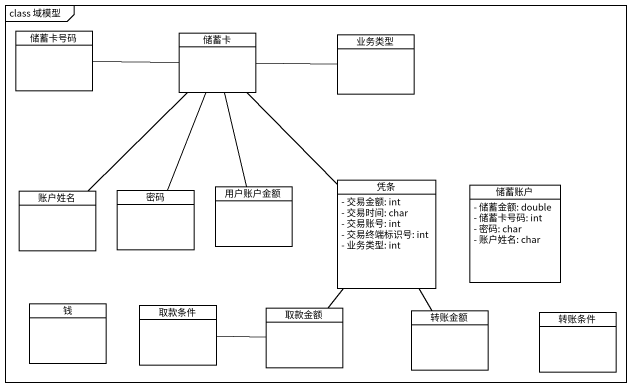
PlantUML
@startuml
mainframe class 域模型
hide circle
hide empty members
skinparam classAttributeIconSize 0
class 储蓄卡号码
class 储蓄卡
class 业务类型
class 账户姓名
class 密码
class 用户账户金额
class 凭条 {
  - 交易金额: int
  - 交易时间: char
  - 交易账号: int
  - 交易终端标识号: int
  - 业务类型: int
}
class 储蓄账户 {
  - 储蓄金额: double
  - 储蓄卡号码: int
  - 密码: char
  - 账户姓名: char
}
class 钱
class 取款条件
class 取款金额
class 转账金额
class 转账条件
储蓄卡号码 -right- 储蓄卡
储蓄卡 -right- 业务类型
储蓄卡 -- 密码
储蓄卡 -- 用户账户金额
储蓄卡 -- 凭条
账户姓名 -up- 储蓄卡
凭条 -- 取款金额
取款条件 -right- 取款金额
转账金额 -up- 凭条
@enduml
